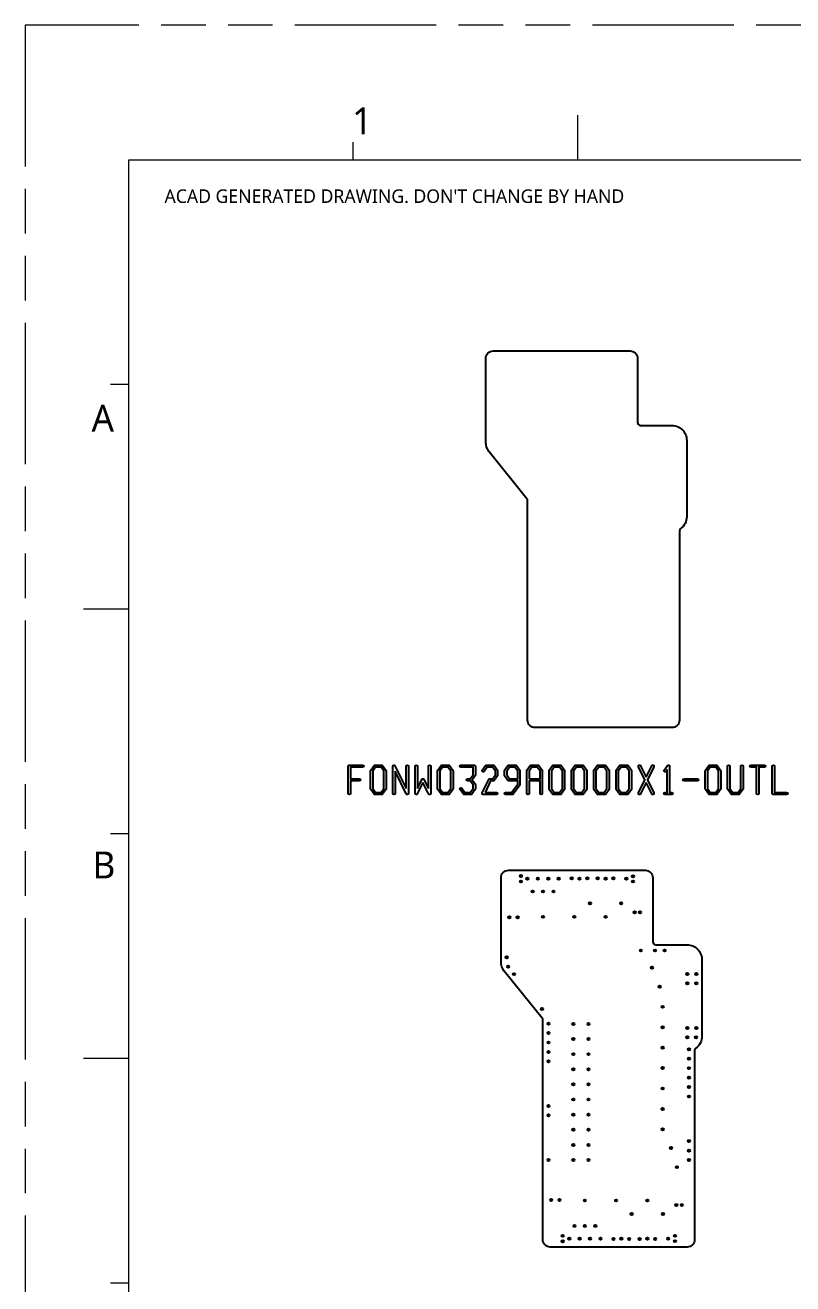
# Model space of a CAD drawing. Extents: x 1596 to 1844, y -134 to 41.
# Drawn here: x 1596.4 to 1648, y -43.3 to 41.2 of the extents above; entities that cross this region are included whole.
import ezdxf

# ---------------------------------------------------------------- set-up
doc = ezdxf.new("R2010")
doc.units = 0
doc.linetypes.add('PHANTOM', pattern=[29.5, 9.5, -1.5, 3, -1.5, 3, -1.5, 9.5])
doc.layers.get('0').update_dxf_attribs({"lineweight": 5})
doc.layers.add('0PAPERF', color=2, linetype='PHANTOM', lineweight=5, plot=False)
doc.layers.add('DIM', color=3, linetype='Continuous', lineweight=5)
doc.layers.add('尺寸線', color=3, linetype='Continuous', lineweight=5)
for name, color, linetype in [('gbr-dxf_layer0', 7, 'Continuous'), ('gbr-outline-dxf_layer1', 2, 'Continuous'), ('鵬鼎', 5, 'Continuous')]:
    doc.layers.add(name, color=color, linetype=linetype)
doc.styles.get("Standard").update_dxf_attribs({"font": 'txt.shx'})

msp = doc.modelspace()

# ---------------------------------------------------------------- linework, layer by layer
for p, q in [((1633.581, 32.176), (1633.581, 35.195)), ((1618.486, 32.176), (1618.486, 33.384)), ((1836.469, 32.176), (1603.39, 32.176)), ((1603.39, 32.176), (1603.39, -129.047)), ((1603.39, 17.08), (1602.182, 17.08)), ((1603.39, 1.984), (1600.371, 1.984)), ((1603.39, -13.112), (1602.182, -13.112)), ((1603.39, -28.207), (1600.371, -28.207)), ((1603.39, -43.303), (1602.182, -43.303))]:
    msp.add_line(p, q)
at = {"layer": '0PAPERF'}
for p, q in [((1844.079, 41.237), (1596.445, 41.237)), ((1596.445, 41.237), (1596.445, -133.878))]:
    msp.add_line(p, q, dxfattribs=at)
at = {"layer": 'gbr-dxf_layer0', "linetype": 'Continuous'}
for points in [[(1627.405, 13.202), (1627.405, 18.85, -0.414218), (1627.905, 19.35), (1637.105, 19.35, -0.414219), (1637.605, 18.85), (1637.605, 14.543, 0.414223), (1637.805, 14.343), (1639.91, 14.343, -0.414215), (1640.91, 13.343), (1640.91, 8.206, -0.240267), (1640.497, 7.397, 0.24019), (1640.415, 7.235), (1640.415, -5.47, -0.414366), (1639.915, -5.97), (1630.715, -5.97, -0.414365), (1630.215, -5.47), (1630.215, 9.28, 0.17076), (1630.171, 9.405), (1627.625, 12.576, -0.170766)], [(1618.157, -10.394), (1618.157, -8.558, -0.414239), (1618.234, -8.482), (1619.126, -8.482, -1), (1619.126, -8.634), (1618.31, -8.634), (1618.31, -9.4), (1618.903, -9.4, -1), (1618.903, -9.552), (1618.31, -9.552), (1618.31, -10.394, -1)], [(1619.657, -10.088), (1619.657, -8.864, -0.159612), (1619.672, -8.819), (1619.895, -8.513, -0.240361), (1619.957, -8.482), (1620.403, -8.482, -0.240361), (1620.464, -8.513), (1620.688, -8.819, -0.159612), (1620.702, -8.864), (1620.702, -10.088, -0.159612), (1620.688, -10.133), (1620.464, -10.439, -0.240361), (1620.403, -10.47), (1619.957, -10.47, -0.240361), (1619.895, -10.439), (1619.672, -10.133, -0.159612)], [(1624.157, -10.088), (1624.157, -8.864, -0.159612), (1624.172, -8.819), (1624.395, -8.513, -0.240361), (1624.457, -8.482), (1624.903, -8.482, -0.240361), (1624.964, -8.513), (1625.188, -8.819, -0.159612), (1625.202, -8.864), (1625.202, -10.088, -0.159612), (1625.188, -10.133), (1624.964, -10.439, -0.240361), (1624.903, -10.47), (1624.457, -10.47, -0.240361), (1624.395, -10.439), (1624.172, -10.133, -0.159612)], [(1625.672, -10.133, -1), (1625.795, -10.043), (1625.995, -10.317), (1626.364, -10.317), (1626.55, -10.063), (1626.55, -9.807), (1626.364, -9.552), (1626.18, -9.552, -1), (1626.18, -9.4), (1626.364, -9.4), (1626.55, -9.145), (1626.55, -8.634), (1625.734, -8.634, -1), (1625.734, -8.482), (1626.626, -8.482, -0.414239), (1626.702, -8.558), (1626.702, -9.17, -0.159612), (1626.688, -9.215), (1626.497, -9.476), (1626.688, -9.737, -0.159612), (1626.702, -9.782), (1626.702, -10.088, -0.159612), (1626.688, -10.133), (1626.464, -10.439, -0.240361), (1626.403, -10.47), (1625.957, -10.47, -0.240361), (1625.895, -10.439)], [(1628.657, -9.17), (1628.657, -8.864, -0.159612), (1628.672, -8.819), (1628.895, -8.513, -0.240361), (1628.957, -8.482), (1629.403, -8.482, -0.240361), (1629.464, -8.513), (1629.688, -8.819, -0.159612), (1629.702, -8.864), (1629.702, -9.782, -0.159612), (1629.688, -9.827), (1629.241, -10.439, -0.240361), (1629.18, -10.47), (1628.734, -10.47, -1), (1628.734, -10.317), (1629.141, -10.317), (1629.55, -9.757), (1629.55, -9.552), (1628.957, -9.552, -0.240361), (1628.895, -9.521), (1628.672, -9.215, -0.159612)], [(1630.157, -10.394), (1630.157, -8.864, -0.159612), (1630.172, -8.819), (1630.395, -8.513, -0.240361), (1630.457, -8.482), (1630.903, -8.482, -0.240361), (1630.964, -8.513), (1631.188, -8.819, -0.159612), (1631.202, -8.864), (1631.202, -10.394, -1), (1631.05, -10.394), (1631.05, -9.552), (1630.31, -9.552), (1630.31, -10.394, -1)], [(1631.657, -10.088), (1631.657, -8.864, -0.159612), (1631.672, -8.819), (1631.895, -8.513, -0.240361), (1631.957, -8.482), (1632.403, -8.482, -0.240361), (1632.464, -8.513), (1632.688, -8.819, -0.159612), (1632.702, -8.864), (1632.702, -10.088, -0.159612), (1632.688, -10.133), (1632.464, -10.439, -0.240361), (1632.403, -10.47), (1631.957, -10.47, -0.240361), (1631.895, -10.439), (1631.672, -10.133, -0.159612)], [(1633.157, -10.088), (1633.157, -8.864, -0.159612), (1633.172, -8.819), (1633.395, -8.513, -0.240361), (1633.457, -8.482), (1633.903, -8.482, -0.240361), (1633.964, -8.513), (1634.188, -8.819, -0.159612), (1634.202, -8.864), (1634.202, -10.088, -0.159612), (1634.188, -10.133), (1633.964, -10.439, -0.240361), (1633.903, -10.47), (1633.457, -10.47, -0.240361), (1633.395, -10.439), (1633.172, -10.133, -0.159612)], [(1634.657, -10.088), (1634.657, -8.864, -0.159612), (1634.672, -8.819), (1634.895, -8.513, -0.240361), (1634.957, -8.482), (1635.403, -8.482, -0.240361), (1635.464, -8.513), (1635.688, -8.819, -0.159612), (1635.702, -8.864), (1635.702, -10.088, -0.159612), (1635.688, -10.133), (1635.464, -10.439, -0.240361), (1635.403, -10.47), (1634.957, -10.47, -0.240361), (1634.895, -10.439), (1634.672, -10.133, -0.159612)], [(1636.157, -10.088), (1636.157, -8.864, -0.159612), (1636.172, -8.819), (1636.395, -8.513, -0.240361), (1636.457, -8.482), (1636.903, -8.482, -0.240361), (1636.964, -8.513), (1637.188, -8.819, -0.159612), (1637.202, -8.864), (1637.202, -10.088, -0.159612), (1637.188, -10.133), (1636.964, -10.439, -0.240361), (1636.903, -10.47), (1636.457, -10.47, -0.240361), (1636.395, -10.439), (1636.172, -10.133, -0.159612)], [(1642.157, -10.088), (1642.157, -8.864, -0.159612), (1642.172, -8.819), (1642.395, -8.513, -0.240361), (1642.457, -8.482), (1642.903, -8.482, -0.240361), (1642.964, -8.513), (1643.188, -8.819, -0.159612), (1643.202, -8.864), (1643.202, -10.088, -0.159612), (1643.188, -10.133), (1642.964, -10.439, -0.240361), (1642.903, -10.47), (1642.457, -10.47, -0.240361), (1642.395, -10.439), (1642.172, -10.133, -0.159612)], [(1643.657, -10.088), (1643.657, -8.558, -1), (1643.81, -8.558), (1643.81, -10.063), (1643.995, -10.317), (1644.364, -10.317), (1644.55, -10.063), (1644.55, -8.558, -1), (1644.702, -8.558), (1644.702, -10.088, -0.159612), (1644.688, -10.133), (1644.464, -10.439, -0.240361), (1644.403, -10.47), (1643.957, -10.47, -0.240361), (1643.895, -10.439), (1643.672, -10.133, -0.159612)], [(1645.234, -8.634, -1), (1645.234, -8.482), (1646.126, -8.482, -1), (1646.126, -8.634), (1645.756, -8.634), (1645.756, -10.394, -1), (1645.604, -10.394), (1645.604, -8.634)], [(1646.657, -10.394), (1646.657, -8.558, -1), (1646.81, -8.558), (1646.81, -10.317), (1647.626, -10.317, -1), (1647.626, -10.47), (1646.734, -10.47, -0.414239)], [(1640.734, -9.552, -1), (1640.734, -9.4), (1641.626, -9.4, -1), (1641.626, -9.552)]]:
    msp.add_lwpolyline(points, format="xyb", close=True, dxfattribs=at)
for points in [[(1619.81, -10.063), (1619.995, -10.317), (1620.364, -10.317), (1620.55, -10.063), (1620.55, -8.889), (1620.364, -8.634), (1619.995, -8.634), (1619.81, -8.889)], [(1624.31, -10.063), (1624.495, -10.317), (1624.864, -10.317), (1625.05, -10.063), (1625.05, -8.889), (1624.864, -8.634), (1624.495, -8.634), (1624.31, -8.889)], [(1628.81, -9.145), (1628.995, -9.4), (1629.55, -9.4), (1629.55, -8.889), (1629.364, -8.634), (1628.995, -8.634), (1628.81, -8.889)], [(1630.31, -9.4), (1631.05, -9.4), (1631.05, -8.889), (1630.864, -8.634), (1630.495, -8.634), (1630.31, -8.889)], [(1631.81, -10.063), (1631.995, -10.317), (1632.364, -10.317), (1632.55, -10.063), (1632.55, -8.889), (1632.364, -8.634), (1631.995, -8.634), (1631.81, -8.889)], [(1633.31, -10.063), (1633.495, -10.317), (1633.864, -10.317), (1634.05, -10.063), (1634.05, -8.889), (1633.864, -8.634), (1633.495, -8.634), (1633.31, -8.889)], [(1634.81, -10.063), (1634.995, -10.317), (1635.364, -10.317), (1635.55, -10.063), (1635.55, -8.889), (1635.364, -8.634), (1634.995, -8.634), (1634.81, -8.889)], [(1636.31, -10.063), (1636.495, -10.317), (1636.864, -10.317), (1637.05, -10.063), (1637.05, -8.889), (1636.864, -8.634), (1636.495, -8.634), (1636.31, -8.889)], [(1642.31, -10.063), (1642.495, -10.317), (1642.864, -10.317), (1643.05, -10.063), (1643.05, -8.889), (1642.864, -8.634), (1642.495, -8.634), (1642.31, -8.889)]]:
    msp.add_lwpolyline(points, close=True, dxfattribs=at)
for points in [[(1621.157, -10.394), (1621.157, -8.558, -0.796906), (1621.302, -8.525), (1622.05, -10.063)], [(1621.31, -8.889), (1621.31, -10.394, -1), (1621.157, -10.394)], [(1622.05, -10.063), (1622.05, -8.558, -1), (1622.202, -8.558), (1622.202, -10.394, -0.796906), (1622.057, -10.427), (1621.31, -8.889)], [(1622.657, -10.394), (1622.657, -8.558, -1), (1622.81, -8.558), (1622.81, -10.063)], [(1623.55, -10.063), (1623.55, -8.558, -1), (1623.702, -8.558), (1623.702, -10.394, -0.796906), (1623.557, -10.427), (1623.18, -9.65)], [(1627.165, -10.36), (1627.611, -9.443, -0.287727), (1627.68, -9.4), (1627.864, -9.4), (1628.05, -9.145), (1628.05, -8.889), (1627.864, -8.634), (1627.495, -8.634), (1627.295, -8.909, -1), (1627.172, -8.819), (1627.395, -8.513, -0.240361), (1627.457, -8.482), (1627.903, -8.482, -0.240361), (1627.964, -8.513), (1628.188, -8.819, -0.159612), (1628.202, -8.864), (1628.202, -9.17, -0.159612), (1628.188, -9.215), (1627.964, -9.521, -0.240361), (1627.903, -9.552), (1627.727, -9.552), (1627.355, -10.317)], [(1637.665, -10.36), (1638.095, -9.476), (1637.665, -8.592, -1), (1637.802, -8.525), (1638.18, -9.302)], [(1638.18, -9.302), (1638.557, -8.525, -1), (1638.695, -8.592), (1638.264, -9.476), (1638.695, -10.36, -1), (1638.557, -10.427), (1638.18, -9.65)], [(1639.395, -8.819), (1639.618, -8.513, -0.726915), (1639.756, -8.558), (1639.756, -10.317), (1639.903, -10.317, -1), (1639.903, -10.47), (1639.457, -10.47, -1), (1639.457, -10.317), (1639.604, -10.317), (1639.604, -8.792)], [(1639.604, -8.792), (1639.518, -8.909, -1), (1639.395, -8.819)], [(1623.18, -9.65), (1622.802, -10.427, -0.796918), (1622.657, -10.394)], [(1622.81, -10.063), (1623.111, -9.443, -0.625713), (1623.248, -9.443), (1623.55, -10.063)], [(1638.18, -9.65), (1637.802, -10.427, -1), (1637.665, -10.36)], [(1627.355, -10.317), (1628.126, -10.317, -1), (1628.126, -10.47), (1627.234, -10.47, -0.554724), (1627.165, -10.36)]]:
    msp.add_lwpolyline(points, format="xyb", dxfattribs=at)
at = {"layer": 'gbr-dxf_layer0'}
for centre in [(1629.763, -15.945), (1630.204, -16.114), (1630.904, -16.114), (1631.604, -16.114), (1632.304, -16.114), (1633.179, -16.091), (1633.704, -16.114), (1634.229, -16.091), (1634.929, -16.091), (1635.454, -16.114), (1635.979, -16.091), (1636.854, -16.114), (1637.306, -15.954), (1629.763, -16.309), (1630.554, -16.98), (1631.254, -16.98), (1631.954, -16.98), (1637.306, -16.309), (1634.404, -17.771), (1636.504, -17.771), (1637.405, -18.375), (1637.773, -18.375), (1628.988, -18.712), (1629.547, -18.712), (1631.254, -18.685), (1633.354, -18.685), (1635.454, -18.685), (1637.827, -20.943), (1638.784, -20.943), (1639.419, -20.943), (1628.81, -21.405), (1628.909, -22.033), (1629.303, -22.535), (1638.576, -22.104), (1640.943, -22.518), (1641.553, -22.518), (1639.097, -23.374), (1640.943, -23.153), (1641.553, -23.153), (1631.18, -24.872), (1639.289, -24.733), (1631.62, -25.856), (1633.294, -25.881), (1634.308, -25.881), (1639.289, -26.105), (1640.943, -26.15), (1641.553, -26.15), (1631.62, -26.491), (1631.62, -27.126), (1633.294, -26.897), (1634.308, -26.897), (1640.943, -26.785), (1641.54, -26.785), (1631.62, -27.761), (1633.294, -27.913), (1634.308, -27.913), (1639.289, -27.476), (1641.058, -27.583), (1631.62, -28.396), (1641.058, -28.218), (1633.294, -28.929), (1634.308, -28.929), (1639.289, -28.848), (1641.058, -28.853), (1641.058, -29.488), (1633.294, -29.945), (1634.308, -29.945), (1639.289, -30.22), (1641.058, -30.123), (1633.294, -30.961), (1634.308, -30.961), (1641.058, -30.758), (1631.62, -31.393), (1631.62, -32.028), (1633.294, -31.977), (1634.308, -31.977), (1639.289, -31.591), (1633.294, -32.993), (1634.308, -32.993), (1639.289, -32.963), (1641.058, -33.755), (1633.294, -34.009), (1634.308, -34.009), (1639.859, -34.22), (1641.058, -34.39), (1631.62, -35.025), (1633.294, -35.025), (1634.308, -35.025), (1640.248, -35.506), (1641.058, -35.025), (1631.798, -37.718), (1632.357, -37.718), (1634.064, -37.745), (1636.164, -37.745), (1638.264, -37.745), (1640.215, -38.056), (1640.583, -38.056), (1637.214, -38.66), (1639.314, -38.66), (1633.364, -39.451), (1634.064, -39.451), (1634.764, -39.451), (1632.573, -40.121), (1632.573, -40.485), (1633.014, -40.316), (1633.714, -40.316), (1634.414, -40.316), (1635.114, -40.316), (1635.989, -40.339), (1636.514, -40.316), (1637.039, -40.339), (1637.739, -40.339), (1638.264, -40.316), (1638.789, -40.339), (1639.664, -40.316), (1640.116, -40.121), (1640.116, -40.477)]:
    msp.add_circle(centre, 0.075, dxfattribs=at)
at = {"layer": 'gbr-outline-dxf_layer1', "linetype": 'Continuous'}
for points in [[(1627.405, 13.202), (1627.405, 18.85, -0.414218), (1627.905, 19.35), (1637.105, 19.35, -0.414219), (1637.605, 18.85), (1637.605, 14.543, 0.414223), (1637.805, 14.343), (1639.91, 14.343, -0.414215), (1640.91, 13.343), (1640.91, 8.206, -0.240277), (1640.497, 7.397, 0.240122), (1640.415, 7.235), (1640.415, -5.47, -0.414366), (1639.915, -5.97), (1630.715, -5.97, -0.414365), (1630.215, -5.47), (1630.215, 9.28, 0.170771), (1630.171, 9.405), (1627.625, 12.576, -0.170765)], [(1628.429, -21.703), (1628.429, -16.055, -0.414218), (1628.929, -15.555), (1638.129, -15.555, -0.414219), (1638.629, -16.055), (1638.629, -20.362, 0.414223), (1638.829, -20.562), (1640.934, -20.562, -0.414215), (1641.934, -21.562), (1641.934, -26.699, -0.240277), (1641.521, -27.508, 0.240122), (1641.439, -27.67), (1641.439, -40.375, -0.414366), (1640.939, -40.875), (1631.739, -40.875, -0.414365), (1631.239, -40.375), (1631.239, -25.625, 0.170771), (1631.195, -25.5), (1628.649, -22.329, -0.170765)]]:
    msp.add_lwpolyline(points, format="xyb", close=True, dxfattribs=at)

# ---------------------------------------------------------------- texts
at = {"layer": 'DIM', "color": 0, "insert": (1618.42, 35.705), "char_height": 1.8115, "width": 1.10289, "attachment_point": 1}
msp.add_mtext('{\\fMicrosoft JhengHei|b0|i0|c136|p0;1}', dxfattribs=at)
at = {"layer": '尺寸線', "linetype": 'Continuous', "insert": (1605.81, 30.2), "char_height": 0.90854, "width": 32.85504, "attachment_point": 1}
msp.add_mtext("{\\fMicrosoft JhengHei|b0|i0|c136|p0;ACAD GENERATED DRAWING. DON'T CHANGE BY HAND}", dxfattribs=at)
at = {"layer": '鵬鼎', "color": 0, "char_height": 1.8115, "width": 3.41692, "attachment_point": 1}
for s, insert in [('{\\fMicrosoft JhengHei|b0|i0|c136|p0;A}', (1600.909, 15.736)), ('{\\fMicrosoft JhengHei|b0|i0|c136|p0;B}', (1600.974, -14.293))]:
    msp.add_mtext(s, dxfattribs=dict(at, insert=insert))

doc.saveas('drawing.dxf')
